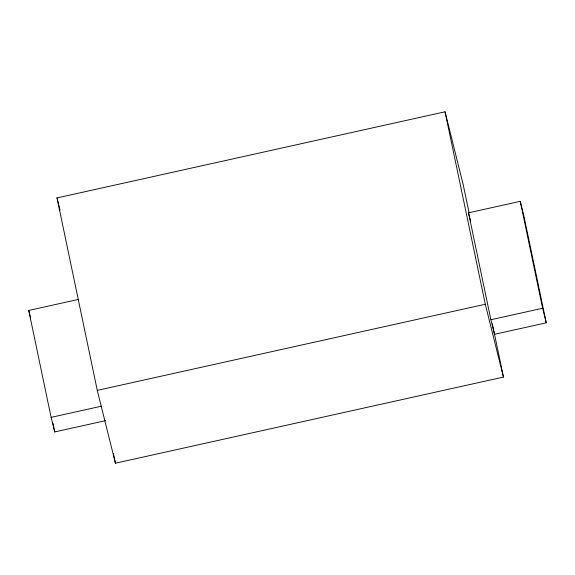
<?xml version="1.0" encoding="UTF-8"?>
<svg xmlns="http://www.w3.org/2000/svg" width="575" height="575" viewBox="0 0 575 575"><rect width="100%" height="100%" fill="white"/><g stroke="black" fill="none" stroke-linecap="round" stroke-linejoin="round"><path stroke-width="0.86" d="M492.315 323.783L503.463 377.071L115.431 463.206L97.276 390.382L57.011 197.929L445.043 111.794L463.198 184.618L469.078 212.736M105.606 420.634L54.747 431.926L51.118 417.364L28.75 310.442L78.732 299.345M468.517 212.822L520.253 201.336L523.883 215.898L546.25 322.819L494.514 334.305L490.885 319.736L468.517 212.822L470.652 221.389M97.276 390.382L485.3 304.24L503.463 377.071M51.118 417.364L101.099 406.266M490.885 319.736L542.62 308.25L546.25 322.819M57.011 197.929L60.037 210.069M28.75 310.442L30.669 318.155M520.253 201.336L542.62 308.25M445.043 111.794L485.3 304.24M113.412 453.546L115.431 463.206M52.914 423.164L54.747 431.926"/></g></svg>
